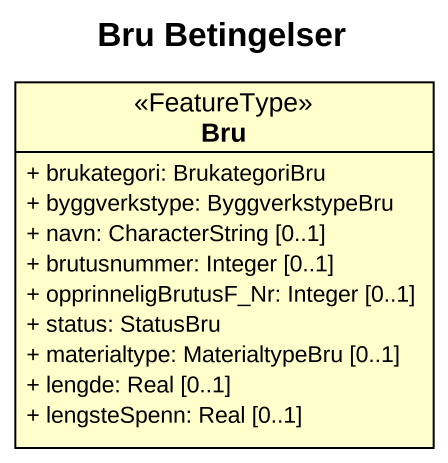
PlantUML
@startuml
title Bru Betingelser
hide circle
hide empty members
skinparam classAttributeIconSize 0
class Bru <<FeatureType>> {
  + brukategori: BrukategoriBru
  + byggverkstype: ByggverkstypeBru
  + navn: CharacterString [0..1]
  + brutusnummer: Integer [0..1]
  + opprinneligBrutusF_Nr: Integer [0..1]
  + status: StatusBru
  + materialtype: MaterialtypeBru [0..1]
  + lengde: Real [0..1]
  + lengsteSpenn: Real [0..1]
}
@enduml
